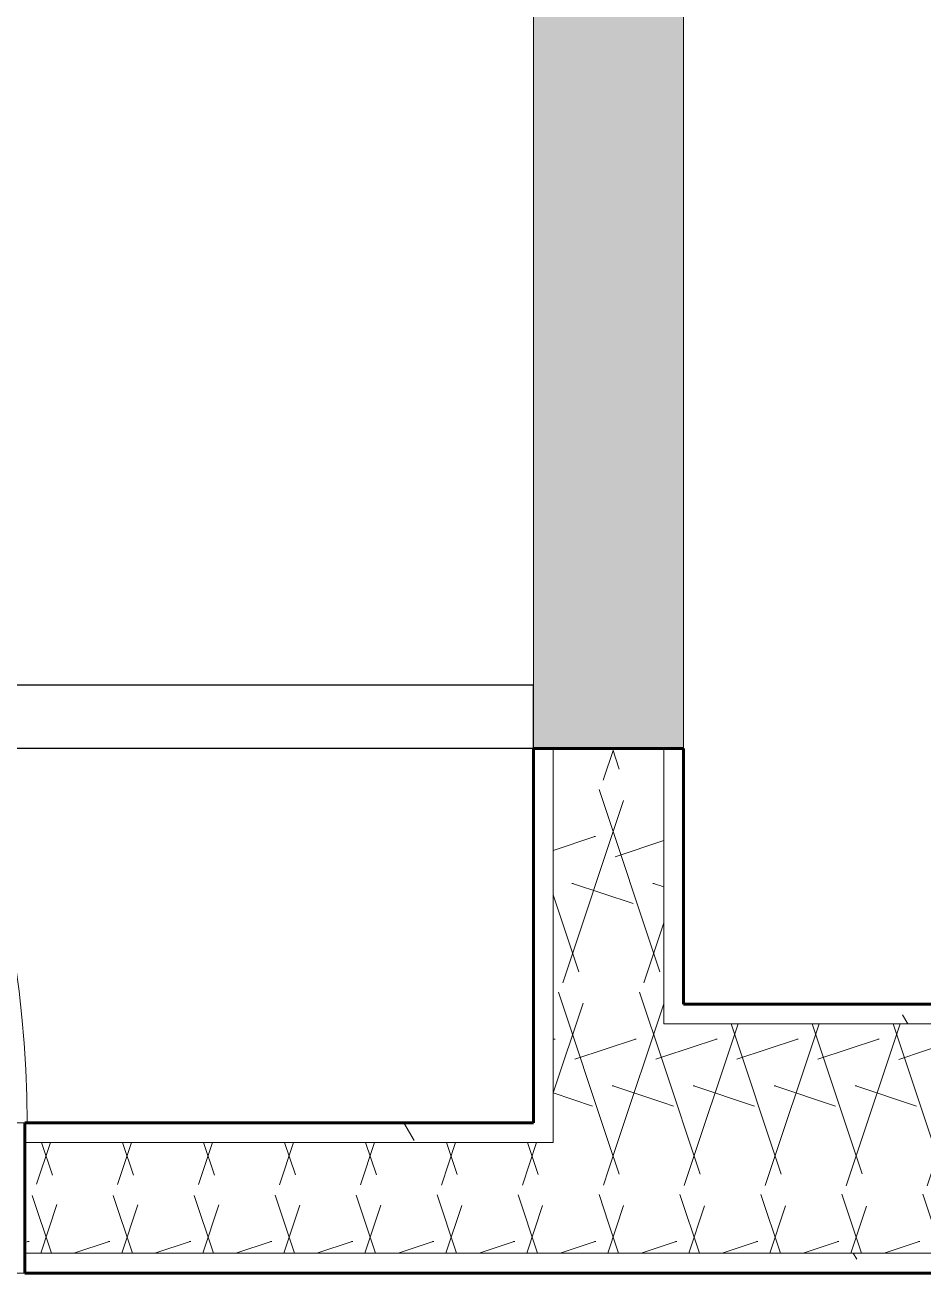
# Model space of a CAD drawing. Header units: inches. Extents: x -4169 to -1846, y 9706 to 12377.
# Drawn here: x -3544.75 to -3516.35, y 10901.92 to 10941.37 of the extents above; entities that cross this region are included whole.
import ezdxf

# ---------------------------------------------------------------- set-up
doc = ezdxf.new("R2010")
doc.units = ezdxf.units.IN
doc.header["$MEASUREMENT"] = 0
for name, color, linetype, lineweight in [('0-1', 7, 'Continuous', 5), ('0-2', 10, 'Continuous', 18), ('A-DOOR-1', 7, 'Continuous', 9), ('A-DOOR-2', 50, 'Continuous', 30), ('A-WALL-1', 8, 'Continuous', 5), ('A-WALL-4', 250, 'Continuous', 60), ('A-WALL-5', 10, 'Continuous', 18), ('A-WALL-PATT-1', 7, 'Continuous', 9), ('A-WALL-PATT-2', 253, 'Continuous', 9)]:
    doc.layers.add(name, color=color, linetype=linetype, lineweight=lineweight)
pattern_1 = [(0, (0, 0), (20.48, 5.12), [0.845, -14.515, 0.845, -14.515, -81.92]), (0, (0, 0), (20.48, 5.12), [-30.72, 0.845, -29.875, 0.845, -14.515, -35.84]), (0, (0, 0), (20.48, 5.12), [-76.8, 0.845, -9.395, 0.845, -24.755]), (120, (7.68, 2.56), (-14.67405, 15.1762003), [0.845, -14.515, 0.845, -14.515, -81.92]), (120, (7.68, 2.56), (-14.67405, 15.1762003), [-30.72, 0.845, -29.875, 0.845, -14.515, -35.84]), (120, (7.68, 2.56), (-14.67405, 15.1762003), [-76.8, 0.845, -9.395, 0.845, -24.755]), (240, (10.24, 12.8), (-5.80595, -20.2962003), [0.845, -14.515, 0.845, -14.515, -81.92]), (240, (10.24, 12.8), (-5.80595, -20.2962003), [-30.72, 0.845, -29.875, 0.845, -14.515, -35.84]), (240, (10.24, 12.8), (-5.80595, -20.2962003), [-76.8, 0.845, -9.395, 0.845, -24.755])]
pattern_2 = [(161.57, (0.32, 0.32), (-2.560496185, -0.000537386), [0, -18.214, 2.022, 0]), (18.43, (-0.32, 0.32), (-2.560496185, 0.000537386), [0, -18.214, 2.022, 0]), (108.43, (0.32, 0.32), (1.27922091, -6.400876726), [6.07, -14.166]), (71.57, (-0.32, 0.32), (1.27922091, 6.400876726), [6.07, -14.166])]

# ---------------------------------------------------------------- blocks, each defined once
blk = doc.blocks.new('SWING - SINGLE - FLUSH - 2-10 x 6-8 - PRIVACY-2632540-ENLARGED RCP - 1ST FLOOR PLAN')
at = {"layer": 'A-DOOR-1'}
blk.add_arc((17, -2.375), 34.067, 180, 266.6343, dxfattribs=at)
at = {"layer": 'A-DOOR-2'}
for p, q in [((15, -2.375), (15, -36.383)), ((17, -2.375), (15, -2.375)), ((17, -2.375), (17, -36.383)), ((17, -36.383), (15, -36.383))]:
    blk.add_line(p, q, dxfattribs=at)
blk = doc.blocks.new('CTR - 1st Phase - Unit Layouts_rvt-1-ENLARGED RCP - 1ST FLOOR PLAN')
at = {"layer": 'A-WALL-1'}
blk.add_hatch(color=256, dxfattribs=at).paths.add_polyline_path([(-3528.049, 10918.504), (-3523.924, 10918.504), (-3523.924, 10952.504), (-3528.674, 10952.504), (-3528.674, 10918.504)], flags=0)
at = {"layer": 'A-WALL-PATT-1'}
h = blk.add_hatch(dxfattribs=at)
h.set_pattern_fill('FP_1', color=256, style=0, pattern_type=2)
h.set_pattern_definition(pattern_1)
h.paths.add_polyline_path([(-3528.049, 10906.668), (-3528.049, 10918.504), (-3528.674, 10918.504), (-3528.674, 10906.668), (-3528.361, 10906.668)], flags=0)
h.paths.add_polyline_path([(-3528.674, 10952.504), (-3528.049, 10952.504), (-3528.049, 10963.598), (-3528.674, 10963.581), (-3528.674, 10952.924)], flags=0)
h = blk.add_hatch(dxfattribs=at)
h.set_pattern_fill('FP_1', color=256, style=0, pattern_type=2)
h.set_pattern_definition(pattern_1)
h.paths.add_polyline_path([(-3524.549, 10910.418), (-3523.924, 10910.418), (-3523.924, 10918.504), (-3524.549, 10918.504), (-3524.549, 10910.428)], flags=0)
h.paths.add_polyline_path([(-3523.924, 10952.504), (-3523.924, 10959.473), (-3524.549, 10959.473), (-3524.549, 10952.504)], flags=0)
h = blk.add_hatch(dxfattribs=at)
h.set_pattern_fill('FP_1', color=256, style=0, pattern_type=2)
h.set_pattern_definition(pattern_1)
h.paths.add_polyline_path([(-3524.278, 10909.793), (-3487.299, 10909.803), (-3487.299, 10910.418), (-3524.549, 10910.418), (-3524.549, 10909.793)], flags=0)
h = blk.add_hatch(dxfattribs=at)
h.set_pattern_fill('FP_1', color=256, style=0, pattern_type=2)
h.set_pattern_definition(pattern_1)
h.paths.add_polyline_path([(-3528.749, 10906.043), (-3528.049, 10906.043), (-3528.049, 10906.668), (-3544.749, 10906.668), (-3544.749, 10906.043), (-3531.716, 10906.043)], flags=0)
h.paths.add_polyline_path([(-3582.249, 10906.043), (-3578.749, 10906.043), (-3578.749, 10906.668), (-3582.249, 10906.668)], flags=0)
h.paths.add_polyline_path([(-3610.374, 10906.043), (-3585.749, 10906.043), (-3585.749, 10906.668), (-3610.999, 10906.668), (-3610.999, 10906.043)], flags=0)
h.paths.add_polyline_path([(-3617.124, 10906.043), (-3616.499, 10906.043), (-3616.499, 10906.668), (-3641.749, 10906.668), (-3641.749, 10906.043), (-3633.014, 10906.043)], flags=0)
h = blk.add_hatch(dxfattribs=at)
h.set_pattern_fill('FP_1', color=256, style=0, pattern_type=2)
h.set_pattern_definition(pattern_1)
h.paths.add_polyline_path([(-3526.299, 10901.918), (-3526.299, 10902.543), (-3544.749, 10902.543), (-3544.749, 10901.918), (-3528.049, 10901.918)], flags=0)
h.paths.add_polyline_path([(-3641.124, 10901.918), (-3616.499, 10901.918), (-3616.499, 10902.543), (-3645.874, 10902.543), (-3645.874, 10901.918), (-3641.749, 10901.918)], flags=0)
h.paths.add_polyline_path([(-3599.248, 10901.918), (-3578.749, 10901.918), (-3578.749, 10902.543), (-3612.999, 10902.543), (-3612.999, 10901.918), (-3610.999, 10901.918)], flags=0)
h = blk.add_hatch(dxfattribs=at)
h.set_pattern_fill('FP_1', color=256, style=0, pattern_type=2)
h.set_pattern_definition(pattern_1)
h.paths.add_polyline_path([(-3494.628, 10901.918), (-3487.299, 10901.918), (-3487.299, 10902.543), (-3526.299, 10902.543), (-3526.299, 10901.918), (-3497.95, 10901.918)], flags=0)
at = {"layer": 'A-WALL-PATT-2'}
h = blk.add_hatch(dxfattribs=at)
h.set_pattern_fill('FP_2', color=256, style=0, pattern_type=2)
h.set_pattern_definition(pattern_2)
h.paths.add_polyline_path([(-3528.049, 10906.043), (-3524.549, 10906.043), (-3524.549, 10918.504), (-3528.049, 10918.504), (-3528.049, 10906.668)], flags=0)
h.paths.add_polyline_path([(-3524.549, 10952.504), (-3524.549, 10960.098), (-3528.049, 10960.098), (-3528.049, 10952.504)], flags=0)
h = blk.add_hatch(dxfattribs=at)
h.set_pattern_fill('FP_2', color=256, style=0, pattern_type=2)
h.set_pattern_definition(pattern_2)
h.paths.add_polyline_path([(-3494.671, 10902.543), (-3486.674, 10902.543), (-3486.674, 10909.793), (-3524.549, 10909.793), (-3524.549, 10906.043), (-3526.299, 10906.043), (-3526.299, 10902.543), (-3497.95, 10902.543)], flags=0)
h = blk.add_hatch(dxfattribs=at)
h.set_pattern_fill('FP_2', color=256, style=0, pattern_type=2)
h.set_pattern_definition(pattern_2)
h.paths.add_polyline_path([(-3526.299, 10902.543), (-3526.299, 10906.043), (-3544.749, 10906.043), (-3544.749, 10902.543), (-3531.716, 10902.543)], flags=0)
h.paths.add_polyline_path([(-3612.374, 10902.543), (-3578.749, 10902.543), (-3578.749, 10906.043), (-3645.249, 10906.043), (-3645.249, 10902.543), (-3612.999, 10902.543)], flags=0)
at = {"layer": 'A-WALL-4'}
for p, q in [((-3528.674, 10906.668), (-3528.674, 10918.504)), ((-3528.674, 10918.504), (-3523.924, 10918.504)), ((-3523.924, 10918.504), (-3523.924, 10910.418)), ((-3523.924, 10910.418), (-3486.674, 10910.418)), ((-3544.749, 10906.668), (-3528.674, 10906.668)), ((-3544.749, 10901.918), (-3544.749, 10906.668)), ((-3526.299, 10901.918), (-3544.749, 10901.918)), ((-3486.674, 10901.918), (-3526.299, 10901.918))]:
    blk.add_line(p, q, dxfattribs=at)
at = {"layer": 'A-WALL-5'}
for p, q in [((-3528.674, 10952.504), (-3528.674, 10918.504)), ((-3523.924, 10918.504), (-3523.924, 10952.504)), ((-3528.049, 10906.668), (-3528.049, 10918.504)), ((-3524.549, 10910.418), (-3524.549, 10918.504)), ((-3524.549, 10910.418), (-3524.549, 10909.793)), ((-3486.674, 10909.793), (-3524.549, 10909.793)), ((-3544.749, 10906.668), (-3578.749, 10906.668)), ((-3528.049, 10906.668), (-3528.049, 10906.043)), ((-3528.049, 10906.043), (-3544.749, 10906.043)), ((-3526.299, 10902.543), (-3544.749, 10902.543)), ((-3486.674, 10902.543), (-3526.299, 10902.543)), ((-3578.749, 10901.918), (-3544.749, 10901.918))]:
    blk.add_line(p, q, dxfattribs=at)
at = {"layer": '0-2'}
for p, rotation in [((-3526.299, 10935.504), 269.9999999999955), ((-3561.749, 10904.293), 180)]:
    blk.add_blockref('SWING - SINGLE - FLUSH - 2-10 x 6-8 - PRIVACY-2632540-ENLARGED RCP - 1ST FLOOR PLAN', p, dxfattribs=dict(at, rotation=rotation))

msp = doc.modelspace()

# ---------------------------------------------------------------- block references
at = {"layer": '0-1'}
msp.add_blockref('CTR - 1st Phase - Unit Layouts_rvt-1-ENLARGED RCP - 1ST FLOOR PLAN', (0, 0), dxfattribs=at)

doc.saveas('drawing.dxf')
